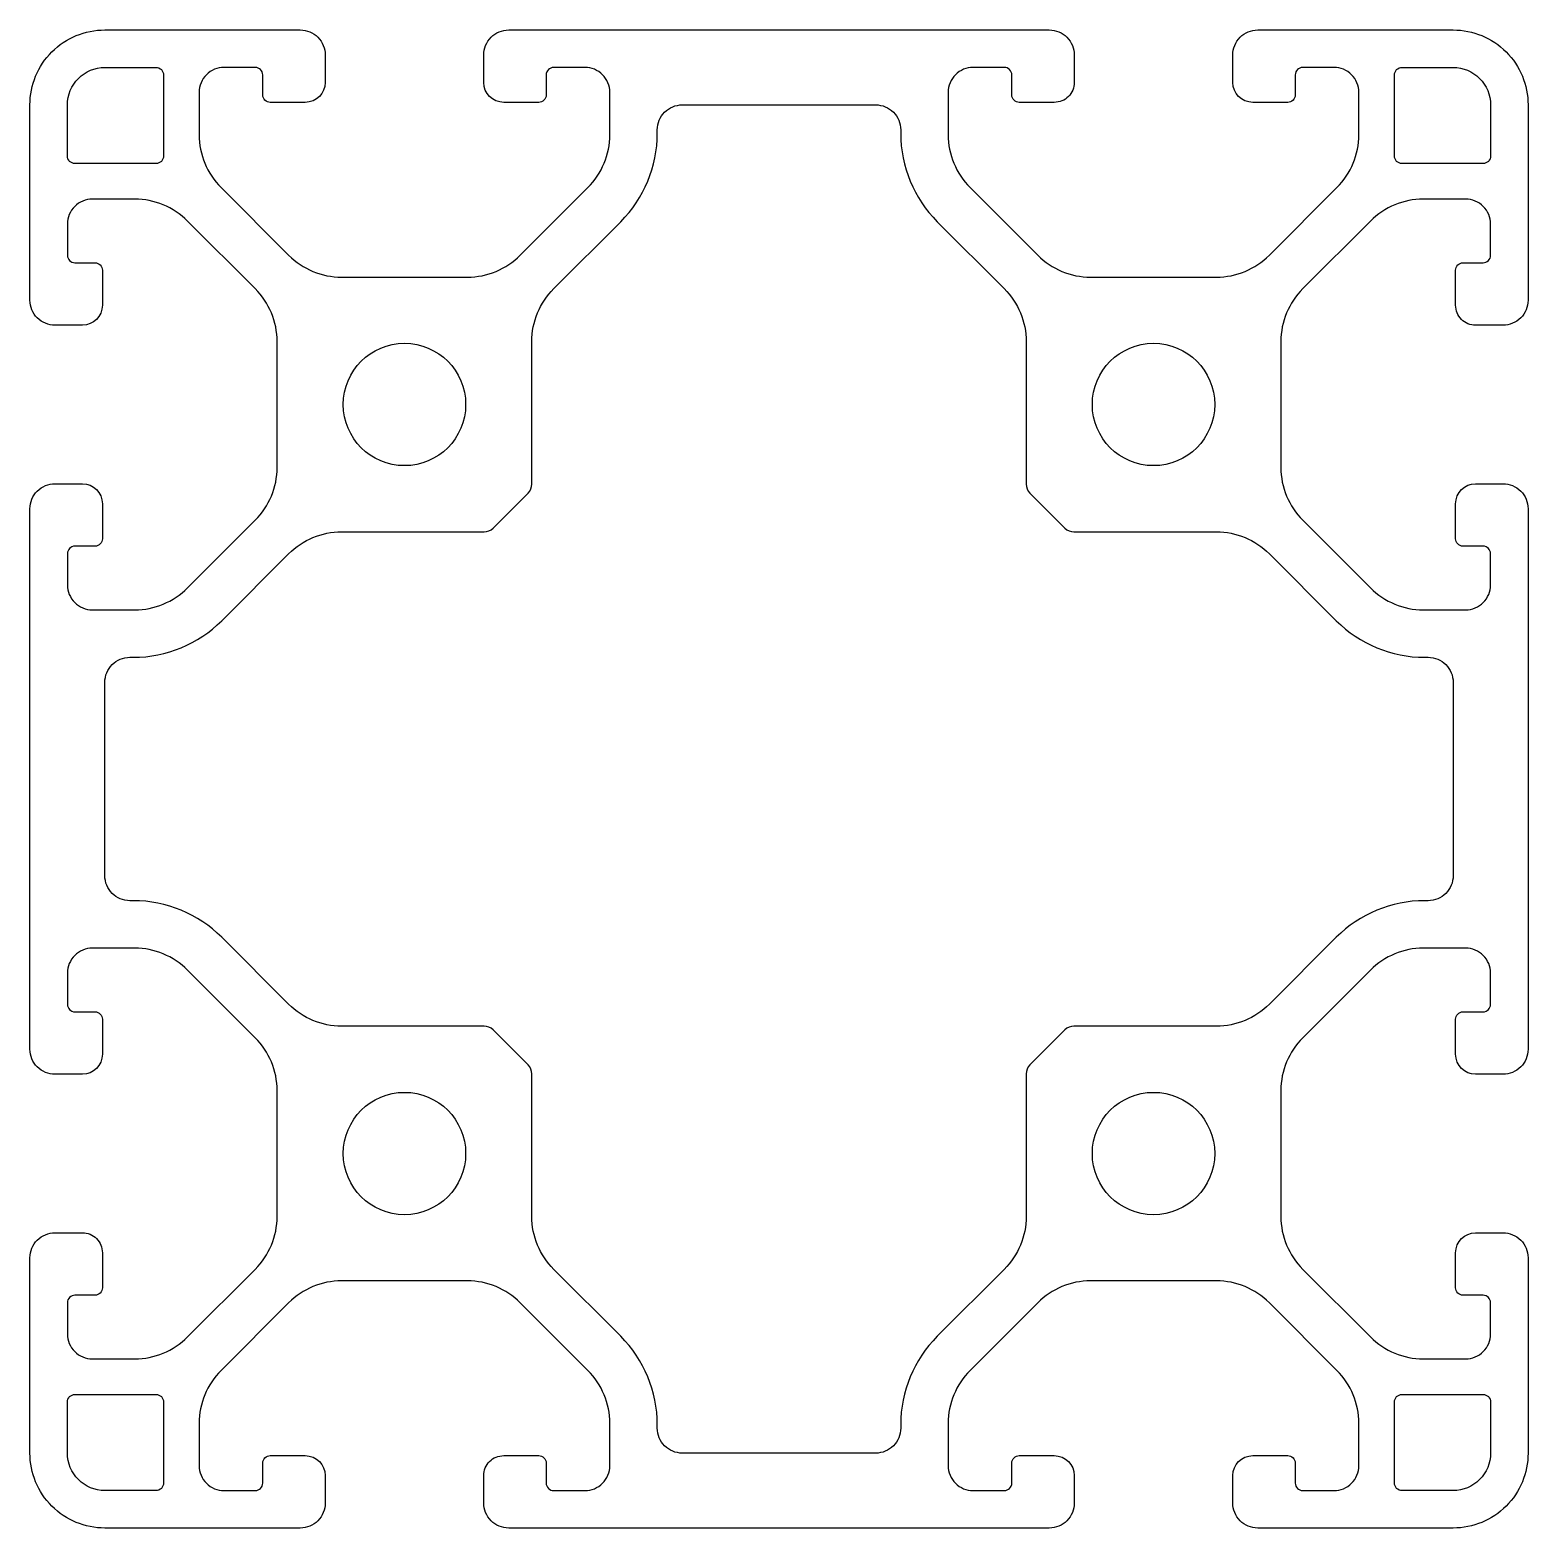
# Model space of a CAD drawing. Header units: millimetres. Extents: x -40.8 to 19.2, y -60 to 0.
import ezdxf

# ---------------------------------------------------------------- set-up
doc = ezdxf.new("R2010")
doc.units = ezdxf.units.MM
doc.layers.get('0').update_dxf_attribs({"linetype": 'CONTINUOUS'})

msp = doc.modelspace()

# ---------------------------------------------------------------- linework, layer by layer
for points in [[(-39.325, -37.775), (-39.325, -39.025, 0.414213), (-39.025, -39.325), (-38.225, -39.325, -0.414212), (-37.925, -39.625), (-37.925, -41.025, -0.414213), (-38.725, -41.825), (-39.825, -41.825, -0.414214), (-40.825, -40.825), (-40.825, -19.175, -0.414214), (-39.825, -18.175), (-38.725, -18.175, -0.414213), (-37.925, -18.975), (-37.925, -20.375, -0.414213), (-38.225, -20.675), (-39.025, -20.675, 0.414213), (-39.325, -20.975), (-39.325, -22.225, 0.414214), (-38.325, -23.225), (-36.632, -23.225, 0.198912), (-34.511, -22.346), (-31.804, -19.639, 0.198912), (-30.925, -17.518), (-30.925, -12.482, 0.198912), (-31.804, -10.361), (-34.511, -7.654, 0.198912), (-36.632, -6.775), (-38.325, -6.775, 0.414214), (-39.325, -7.775), (-39.325, -9.025, 0.414213), (-39.025, -9.325), (-38.225, -9.325, -0.414213), (-37.925, -9.625), (-37.925, -11.025, -0.414213), (-38.725, -11.825), (-39.825, -11.825, -0.414214), (-40.825, -10.825), (-40.825, -3, -0.414214), (-37.825, 0), (-30, 0, -0.414214), (-29, -1), (-29, -2.1, -0.414213), (-29.8, -2.9), (-31.2, -2.9, -0.414213), (-31.5, -2.6), (-31.5, -1.8, 0.414213), (-31.8, -1.5), (-33.05, -1.5, 0.414214), (-34.05, -2.5), (-34.05, -4.193, 0.198912), (-33.171, -6.314), (-30.464, -9.021, 0.198912), (-28.343, -9.9), (-23.307, -9.9, 0.198912), (-21.186, -9.021), (-18.479, -6.314, 0.198912), (-17.6, -4.193), (-17.6, -2.5, 0.414214), (-18.6, -1.5), (-19.85, -1.5, 0.414213), (-20.15, -1.8), (-20.15, -2.6, -0.414213), (-20.45, -2.9), (-21.85, -2.9, -0.414213), (-22.65, -2.1), (-22.65, -1, -0.414214), (-21.65, 0), (0, 0, -0.414214), (1, -1), (1, -2.1, -0.414214), (0.2, -2.9), (-1.2, -2.9, -0.414213), (-1.5, -2.6), (-1.5, -1.8, 0.414214), (-1.8, -1.5), (-3.05, -1.5, 0.414214), (-4.05, -2.5), (-4.05, -4.193, 0.198912), (-3.171, -6.314), (-0.464, -9.021, 0.198912), (1.657, -9.9), (6.693, -9.9, 0.198912), (8.814, -9.021), (11.521, -6.314, 0.198912), (12.4, -4.193), (12.4, -2.5, 0.414214), (11.4, -1.5), (10.15, -1.5, 0.414213), (9.85, -1.8), (9.85, -2.6, -0.414212), (9.55, -2.9), (8.15, -2.9, -0.414213), (7.35, -2.1), (7.35, -1, -0.414214), (8.35, 0), (16.175, 0, -0.414214), (19.175, -3), (19.175, -10.825, -0.414214), (18.175, -11.825), (17.075, -11.825, -0.414214), (16.275, -11.025), (16.275, -9.625, -0.414213), (16.575, -9.325), (17.375, -9.325, 0.414214), (17.675, -9.025), (17.675, -7.775, 0.414214), (16.675, -6.775), (14.982, -6.775, 0.198912), (12.861, -7.654), (10.154, -10.361, 0.198912), (9.275, -12.482), (9.275, -17.518, 0.198912), (10.154, -19.639), (12.861, -22.346, 0.198912), (14.982, -23.225), (16.675, -23.225, 0.414214), (17.675, -22.225), (17.675, -20.975, 0.414213), (17.375, -20.675), (16.575, -20.675, -0.414212), (16.275, -20.375), (16.275, -18.975, -0.414213), (17.075, -18.175), (18.175, -18.175, -0.414214), (19.175, -19.175), (19.175, -40.825, -0.414214), (18.175, -41.825), (17.075, -41.825, -0.414213), (16.275, -41.025), (16.275, -39.625, -0.414213), (16.575, -39.325), (17.375, -39.325, 0.414213), (17.675, -39.025), (17.675, -37.775, 0.414214), (16.675, -36.775), (14.982, -36.775, 0.198912), (12.861, -37.654), (10.154, -40.361, 0.198912), (9.275, -42.482), (9.275, -47.518, 0.198912), (10.154, -49.639), (12.861, -52.346, 0.198912), (14.982, -53.225), (16.675, -53.225, 0.414214), (17.675, -52.225), (17.675, -50.975, 0.414213), (17.375, -50.675), (16.575, -50.675, -0.414213), (16.275, -50.375), (16.275, -48.975, -0.414213), (17.075, -48.175), (18.175, -48.175, -0.414214), (19.175, -49.175), (19.175, -57, -0.414214), (16.175, -60), (8.35, -60, -0.414214), (7.35, -59), (7.35, -57.9, -0.414213), (8.15, -57.1), (9.55, -57.1, -0.414213), (9.85, -57.4), (9.85, -58.2, 0.414213), (10.15, -58.5), (11.4, -58.5, 0.414214), (12.4, -57.5), (12.4, -55.807, 0.198912), (11.521, -53.686), (8.814, -50.979, 0.198912), (6.693, -50.1), (1.657, -50.1, 0.198912), (-0.464, -50.979), (-3.171, -53.686, 0.198912), (-4.05, -55.807), (-4.05, -57.5, 0.414214), (-3.05, -58.5), (-1.8, -58.5, 0.414213), (-1.5, -58.2), (-1.5, -57.4, -0.414213), (-1.2, -57.1), (0.2, -57.1, -0.414213), (1, -57.9), (1, -59, -0.414214), (0, -60), (-21.65, -60, -0.414214), (-22.65, -59), (-22.65, -57.9, -0.414214), (-21.85, -57.1), (-20.45, -57.1, -0.414213), (-20.15, -57.4), (-20.15, -58.2, 0.414214), (-19.85, -58.5), (-18.6, -58.5, 0.414214), (-17.6, -57.5), (-17.6, -55.807, 0.198912), (-18.479, -53.686), (-21.186, -50.979, 0.198912), (-23.307, -50.1), (-28.343, -50.1, 0.198912), (-30.464, -50.979), (-33.171, -53.686, 0.198912), (-34.05, -55.807), (-34.05, -57.5, 0.414214), (-33.05, -58.5), (-31.8, -58.5, 0.414213), (-31.5, -58.2), (-31.5, -57.4, -0.414212), (-31.2, -57.1), (-29.8, -57.1, -0.414213), (-29, -57.9), (-29, -59, -0.414214), (-30, -60), (-37.825, -60, -0.414214), (-40.825, -57), (-40.825, -49.175, -0.414214), (-39.825, -48.175), (-38.725, -48.175, -0.414214), (-37.925, -48.975), (-37.925, -50.375, -0.414213), (-38.225, -50.675), (-39.025, -50.675, 0.414214), (-39.325, -50.975), (-39.325, -52.225, 0.414214), (-38.325, -53.225), (-36.632, -53.225, 0.198912), (-34.511, -52.346), (-31.804, -49.639, 0.198912), (-30.925, -47.518), (-30.925, -42.482, 0.198912), (-31.804, -40.361), (-34.511, -37.654, 0.198912), (-36.632, -36.775), (-38.325, -36.775, 0.414214)], [(-39.325, -37.775), (-39.325, -39.025, 0.414213), (-39.025, -39.325), (-38.225, -39.325, -0.414212), (-37.925, -39.625), (-37.925, -41.025, -0.414213), (-38.725, -41.825), (-39.825, -41.825, -0.414214), (-40.825, -40.825), (-40.825, -19.175, -0.414214), (-39.825, -18.175), (-38.725, -18.175, -0.414213), (-37.925, -18.975), (-37.925, -20.375, -0.414213), (-38.225, -20.675), (-39.025, -20.675, 0.414213), (-39.325, -20.975), (-39.325, -22.225, 0.414214), (-38.325, -23.225), (-36.632, -23.225, 0.198912), (-34.511, -22.346), (-31.804, -19.639, 0.198912), (-30.925, -17.518), (-30.925, -12.482, 0.198912), (-31.804, -10.361), (-34.511, -7.654, 0.198912), (-36.632, -6.775), (-38.325, -6.775, 0.414214), (-39.325, -7.775), (-39.325, -9.025, 0.414213), (-39.025, -9.325), (-38.225, -9.325, -0.414213), (-37.925, -9.625), (-37.925, -11.025, -0.414213), (-38.725, -11.825), (-39.825, -11.825, -0.414214), (-40.825, -10.825), (-40.825, -3, -0.414214), (-37.825, 0), (-30, 0, -0.414214), (-29, -1), (-29, -2.1, -0.414213), (-29.8, -2.9), (-31.2, -2.9, -0.414213), (-31.5, -2.6), (-31.5, -1.8, 0.414213), (-31.8, -1.5), (-33.05, -1.5, 0.414214), (-34.05, -2.5), (-34.05, -4.193, 0.198912), (-33.171, -6.314), (-30.464, -9.021, 0.198912), (-28.343, -9.9), (-23.307, -9.9, 0.198912), (-21.186, -9.021), (-18.479, -6.314, 0.198912), (-17.6, -4.193), (-17.6, -2.5, 0.414214), (-18.6, -1.5), (-19.85, -1.5, 0.414213), (-20.15, -1.8), (-20.15, -2.6, -0.414213), (-20.45, -2.9), (-21.85, -2.9, -0.414213), (-22.65, -2.1), (-22.65, -1, -0.414214), (-21.65, 0), (0, 0, -0.414214), (1, -1), (1, -2.1, -0.414214), (0.2, -2.9), (-1.2, -2.9, -0.414213), (-1.5, -2.6), (-1.5, -1.8, 0.414214), (-1.8, -1.5), (-3.05, -1.5, 0.414214), (-4.05, -2.5), (-4.05, -4.193, 0.198912), (-3.171, -6.314), (-0.464, -9.021, 0.198912), (1.657, -9.9), (6.693, -9.9, 0.198912), (8.814, -9.021), (11.521, -6.314, 0.198912), (12.4, -4.193), (12.4, -2.5, 0.414214), (11.4, -1.5), (10.15, -1.5, 0.414213), (9.85, -1.8), (9.85, -2.6, -0.414212), (9.55, -2.9), (8.15, -2.9, -0.414213), (7.35, -2.1), (7.35, -1, -0.414214), (8.35, 0), (16.175, 0, -0.414214), (19.175, -3), (19.175, -10.825, -0.414214), (18.175, -11.825), (17.075, -11.825, -0.414214), (16.275, -11.025), (16.275, -9.625, -0.414213), (16.575, -9.325), (17.375, -9.325, 0.414214), (17.675, -9.025), (17.675, -7.775, 0.414214), (16.675, -6.775), (14.982, -6.775, 0.198912), (12.861, -7.654), (10.154, -10.361, 0.198912), (9.275, -12.482), (9.275, -17.518, 0.198912), (10.154, -19.639), (12.861, -22.346, 0.198912), (14.982, -23.225), (16.675, -23.225, 0.414214), (17.675, -22.225), (17.675, -20.975, 0.414213), (17.375, -20.675), (16.575, -20.675, -0.414212), (16.275, -20.375), (16.275, -18.975, -0.414213), (17.075, -18.175), (18.175, -18.175, -0.414214), (19.175, -19.175), (19.175, -40.825, -0.414214), (18.175, -41.825), (17.075, -41.825, -0.414213), (16.275, -41.025), (16.275, -39.625, -0.414213), (16.575, -39.325), (17.375, -39.325, 0.414213), (17.675, -39.025), (17.675, -37.775, 0.414214), (16.675, -36.775), (14.982, -36.775, 0.198912), (12.861, -37.654), (10.154, -40.361, 0.198912), (9.275, -42.482), (9.275, -47.518, 0.198912), (10.154, -49.639), (12.861, -52.346, 0.198912), (14.982, -53.225), (16.675, -53.225, 0.414214), (17.675, -52.225), (17.675, -50.975, 0.414213), (17.375, -50.675), (16.575, -50.675, -0.414213), (16.275, -50.375), (16.275, -48.975, -0.414213), (17.075, -48.175), (18.175, -48.175, -0.414214), (19.175, -49.175), (19.175, -57, -0.414214), (16.175, -60), (8.35, -60, -0.414214), (7.35, -59), (7.35, -57.9, -0.414213), (8.15, -57.1), (9.55, -57.1, -0.414213), (9.85, -57.4), (9.85, -58.2, 0.414213), (10.15, -58.5), (11.4, -58.5, 0.414214), (12.4, -57.5), (12.4, -55.807, 0.198912), (11.521, -53.686), (8.814, -50.979, 0.198912), (6.693, -50.1), (1.657, -50.1, 0.198912), (-0.464, -50.979), (-3.171, -53.686, 0.198912), (-4.05, -55.807), (-4.05, -57.5, 0.414214), (-3.05, -58.5), (-1.8, -58.5, 0.414213), (-1.5, -58.2), (-1.5, -57.4, -0.414213), (-1.2, -57.1), (0.2, -57.1, -0.414213), (1, -57.9), (1, -59, -0.414214), (0, -60), (-21.65, -60, -0.414214), (-22.65, -59), (-22.65, -57.9, -0.414214), (-21.85, -57.1), (-20.45, -57.1, -0.414213), (-20.15, -57.4), (-20.15, -58.2, 0.414214), (-19.85, -58.5), (-18.6, -58.5, 0.414214), (-17.6, -57.5), (-17.6, -55.807, 0.198912), (-18.479, -53.686), (-21.186, -50.979, 0.198912), (-23.307, -50.1), (-28.343, -50.1, 0.198912), (-30.464, -50.979), (-33.171, -53.686, 0.198912), (-34.05, -55.807), (-34.05, -57.5, 0.414214), (-33.05, -58.5), (-31.8, -58.5, 0.414213), (-31.5, -58.2), (-31.5, -57.4, -0.414212), (-31.2, -57.1), (-29.8, -57.1, -0.414213), (-29, -57.9), (-29, -59, -0.414214), (-30, -60), (-37.825, -60, -0.414214), (-40.825, -57), (-40.825, -49.175, -0.414214), (-39.825, -48.175), (-38.725, -48.175, -0.414214), (-37.925, -48.975), (-37.925, -50.375, -0.414213), (-38.225, -50.675), (-39.025, -50.675, 0.414214), (-39.325, -50.975), (-39.325, -52.225, 0.414214), (-38.325, -53.225), (-36.632, -53.225, 0.198912), (-34.511, -52.346), (-31.804, -49.639, 0.198912), (-30.925, -47.518), (-30.925, -42.482, 0.198912), (-31.804, -40.361), (-34.511, -37.654, 0.198912), (-36.632, -36.775), (-38.325, -36.775, 0.414214)], [(-39.025, -5.35, -0.414214), (-39.325, -5.05), (-39.325, -3, -0.414214), (-37.825, -1.5), (-35.775, -1.5, -0.414214), (-35.475, -1.8), (-35.475, -5.05, -0.414214), (-35.775, -5.35)], [(-39.025, -5.35, -0.414214), (-39.325, -5.05), (-39.325, -3, -0.414214), (-37.825, -1.5), (-35.775, -1.5, -0.414214), (-35.475, -1.8), (-35.475, -5.05, -0.414214), (-35.775, -5.35)], [(17.675, -5.05, -0.414214), (17.375, -5.35), (14.125, -5.35, -0.414215), (13.825, -5.05), (13.825, -1.8, -0.414214), (14.125, -1.5), (16.175, -1.5, -0.414214), (17.675, -3)], [(17.675, -5.05, -0.414214), (17.375, -5.35), (14.125, -5.35, -0.414215), (13.825, -5.05), (13.825, -1.8, -0.414214), (14.125, -1.5), (16.175, -1.5, -0.414214), (17.675, -3)], [(-36.825, -34.875, -0.414214), (-37.825, -33.875), (-37.825, -26.125, -0.414214), (-36.825, -25.125), (-36.682, -25.125, 0.198912), (-33.146, -23.661), (-30.464, -20.979, -0.198912), (-28.343, -20.1), (-22.632, -20.1, 0.198912), (-22.279, -19.954), (-20.871, -18.546, 0.198912), (-20.725, -18.193), (-20.725, -12.482, -0.198912), (-19.846, -10.361), (-17.164, -7.679, 0.198912), (-15.7, -4.143), (-15.7, -4, -0.414214), (-14.7, -3), (-6.95, -3, -0.414214), (-5.95, -4), (-5.95, -4.143, 0.198912), (-4.486, -7.679), (-1.804, -10.361, -0.198912), (-0.925, -12.482), (-0.925, -18.193, 0.198912), (-0.779, -18.546), (0.629, -19.954, 0.198912), (0.982, -20.1), (6.693, -20.1, -0.198912), (8.814, -20.979), (11.496, -23.661, 0.198912), (15.032, -25.125), (15.175, -25.125, -0.414214), (16.175, -26.125), (16.175, -33.875, -0.414214), (15.175, -34.875), (15.032, -34.875, 0.198912), (11.496, -36.339), (8.814, -39.021, -0.198912), (6.693, -39.9), (0.982, -39.9, 0.198912), (0.629, -40.046), (-0.779, -41.454, 0.198912), (-0.925, -41.807), (-0.925, -47.518, -0.198912), (-1.804, -49.639), (-4.486, -52.321, 0.198912), (-5.95, -55.857), (-5.95, -56, -0.414214), (-6.95, -57), (-14.7, -57, -0.414214), (-15.7, -56), (-15.7, -55.857, 0.198912), (-17.164, -52.321), (-19.846, -49.639, -0.198912), (-20.725, -47.518), (-20.725, -41.807, 0.198912), (-20.871, -41.454), (-22.279, -40.046, 0.198912), (-22.632, -39.9), (-28.343, -39.9, -0.198912), (-30.464, -39.021), (-33.146, -36.339, 0.198912), (-36.682, -34.875)], [(-36.825, -34.875, -0.414214), (-37.825, -33.875), (-37.825, -26.125, -0.414214), (-36.825, -25.125), (-36.682, -25.125, 0.198912), (-33.146, -23.661), (-30.464, -20.979, -0.198912), (-28.343, -20.1), (-22.632, -20.1, 0.198912), (-22.279, -19.954), (-20.871, -18.546, 0.198912), (-20.725, -18.193), (-20.725, -12.482, -0.198912), (-19.846, -10.361), (-17.164, -7.679, 0.198912), (-15.7, -4.143), (-15.7, -4, -0.414214), (-14.7, -3), (-6.95, -3, -0.414214), (-5.95, -4), (-5.95, -4.143, 0.198912), (-4.486, -7.679), (-1.804, -10.361, -0.198912), (-0.925, -12.482), (-0.925, -18.193, 0.198912), (-0.779, -18.546), (0.629, -19.954, 0.198912), (0.982, -20.1), (6.693, -20.1, -0.198912), (8.814, -20.979), (11.496, -23.661, 0.198912), (15.032, -25.125), (15.175, -25.125, -0.414214), (16.175, -26.125), (16.175, -33.875, -0.414214), (15.175, -34.875), (15.032, -34.875, 0.198912), (11.496, -36.339), (8.814, -39.021, -0.198912), (6.693, -39.9), (0.982, -39.9, 0.198912), (0.629, -40.046), (-0.779, -41.454, 0.198912), (-0.925, -41.807), (-0.925, -47.518, -0.198912), (-1.804, -49.639), (-4.486, -52.321, 0.198912), (-5.95, -55.857), (-5.95, -56, -0.414214), (-6.95, -57), (-14.7, -57, -0.414214), (-15.7, -56), (-15.7, -55.857, 0.198912), (-17.164, -52.321), (-19.846, -49.639, -0.198912), (-20.725, -47.518), (-20.725, -41.807, 0.198912), (-20.871, -41.454), (-22.279, -40.046, 0.198912), (-22.632, -39.9), (-28.343, -39.9, -0.198912), (-30.464, -39.021), (-33.146, -36.339, 0.198912), (-36.682, -34.875)], [(-39.325, -54.95, -0.414214), (-39.025, -54.65), (-35.775, -54.65, -0.414215), (-35.475, -54.95), (-35.475, -58.2, -0.414214), (-35.775, -58.5), (-37.825, -58.5, -0.414214), (-39.325, -57)], [(-39.325, -54.95, -0.414214), (-39.025, -54.65), (-35.775, -54.65, -0.414215), (-35.475, -54.95), (-35.475, -58.2, -0.414214), (-35.775, -58.5), (-37.825, -58.5, -0.414214), (-39.325, -57)], [(17.375, -54.65, -0.414214), (17.675, -54.95), (17.675, -57, -0.414214), (16.175, -58.5), (14.125, -58.5, -0.414214), (13.825, -58.2), (13.825, -54.95, -0.414214), (14.125, -54.65)], [(17.375, -54.65, -0.414214), (17.675, -54.95), (17.675, -57, -0.414214), (16.175, -58.5), (14.125, -58.5, -0.414214), (13.825, -58.2), (13.825, -54.95, -0.414214), (14.125, -54.65)]]:
    msp.add_lwpolyline(points, format="xyb", close=True)
for centre in [(-25.825, -15), (-25.825, -15), (4.175, -15), (4.175, -15), (-25.825, -45), (-25.825, -45), (4.175, -45), (4.175, -45)]:
    msp.add_circle(centre, 2.45)

doc.saveas('drawing.dxf')
